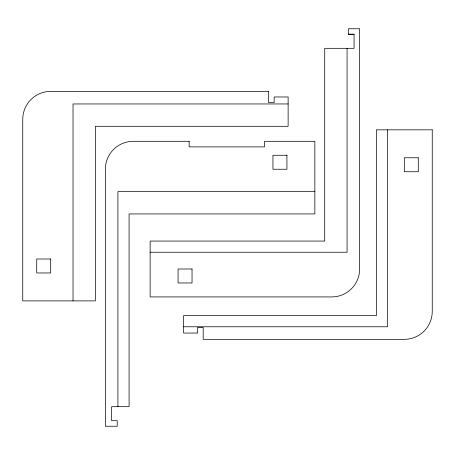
<?xml version="1.0" encoding="UTF-8"?>
<svg xmlns="http://www.w3.org/2000/svg" width="455" height="455" viewBox="0 0 455 455"><rect width="100%" height="100%" fill="white"/><g stroke="black" fill="none" stroke-linecap="round" stroke-linejoin="round"><path stroke-width="0.68" d="M348.467 34.17L354.058 34.17L354.058 48.315L324.728 48.315L324.728 241.065L150.133 241.065L150.133 296.933L331.706 296.933A27.937 27.937 0 0 0 359.643 268.996L359.643 28.762L348.467 28.762L348.467 34.347L354.058 34.347M288.129 103.956L73.033 103.956L73.033 300.891M314.854 191.589L117.919 191.589L117.919 406.685M150.133 252.235L347.074 252.235L347.074 48.315M183.632 326.77L387.558 326.77L387.558 129.829M268.575 91.381L50.687 91.381A27.937 27.937 0 0 0 22.75 119.318L22.75 300.891L95.379 300.891L95.379 126.302L288.129 126.302L288.129 96.972L274.16 96.972L274.16 102.557L268.575 102.557L268.575 91.381M432.25 129.829L376.382 129.829L376.382 315.594L183.632 315.594L183.632 333.054L197.601 333.054L197.601 327.469L203.186 327.469L203.186 339.339L404.313 339.339A27.937 27.937 0 0 0 432.25 311.402L432.25 129.829M189.149 141.306L133.281 141.306A27.937 27.937 0 0 0 105.35 169.243L105.35 426.238L117.219 426.238L117.219 420.653L111.634 420.653L111.634 406.685L129.089 406.685L129.089 213.935L314.854 213.935L314.854 141.306L264.571 141.306L264.571 146.891L189.149 146.891L189.149 141.306M286.923 155.274L272.954 155.274L272.954 169.243L286.923 169.243L286.923 155.274M418.281 157.766L404.313 157.766L404.313 171.734L418.281 171.734L418.281 157.766M50.687 258.992L36.718 258.992L36.718 272.96L50.687 272.96L50.687 258.992M192.038 268.996L178.07 268.996L178.07 282.964L192.038 282.964L192.038 268.996"/></g></svg>
